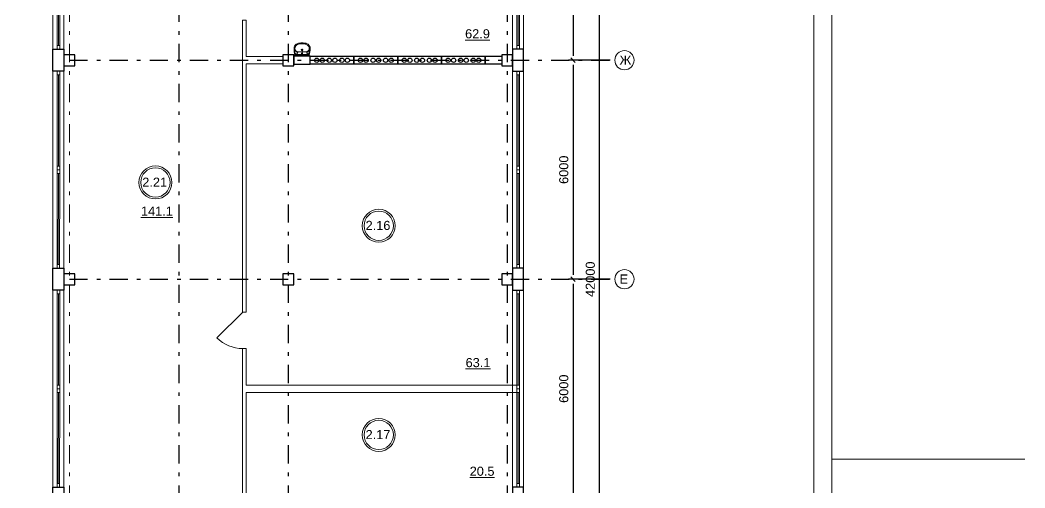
# Model space of a CAD drawing. Header units: metres. Extents: x -306 to 273, y -329 to 512.
# Drawn here: x 147.63 to 175.17, y 318.29 to 331.11 of the extents above; entities that cross this region are included whole.
import ezdxf
from ezdxf.enums import TextEntityAlignment as Align

# ---------------------------------------------------------------- set-up
doc = ezdxf.new("R2010")
doc.units = ezdxf.units.M
doc.header["$MEASUREMENT"] = 0
doc.linetypes.add('( Dashdot )', pattern=[1.001, 0.5, -0.25, 0.001, -0.25])
doc.layers.get('DEFPOINTS').update_dxf_attribs({"lineweight": 0})
doc.layers.add('Level 50', color=7, linetype='Continuous', lineweight=0)
doc.styles.add('Standard_0', font='arial.ttf')
doc.styles.add('Style-Arial', font='arial.ttf')
doc.dimstyles.get("Standard").update_dxf_attribs({"dimtxt": 0.00018, "dimasz": 0.00018, "dimexe": 0.0002, "dimexo": 0.0625, "dimgap": 9e-05, "dimtad": 0, "dimtih": 1, "dimtoh": 1, "dimdec": 4, "dimlfac": 1000, "dimzin": 0, "dimdsep": 46, "dimtxsty": 'Standard_0', "dimcen": 9e-05, "dimadec": 0, "dimazin": 0, "dimtfac": 1, "dimtdec": 4, "dimtofl": 0, "dimtmove": 0, "dimatfit": 0, "dimfxl": 0.01, "dimfxlon": 1, "dimtolj": 1, "dimtzin": 0, "dimarcsym": 0})

# ---------------------------------------------------------------- blocks, each defined once
blk = doc.blocks.new('*U1657')
at = {"color": 7, "linetype": 'Continuous', "lineweight": 0}
blk.add_line((1.25, 0.001), (-1.25, -0.001), dxfattribs=at)
at = {"color": 7, "linetype": 'Continuous', "lineweight": 13, "flags": 128}
for points in [[(-1.35, 0.034), (-1.25, 0.034), (-1.25, -0.036), (-1.35, -0.036), (-1.35, 0.034)], [(1.25, 0.036), (1.35, 0.036), (1.35, -0.034), (1.25, -0.034), (1.25, 0.036)]]:
    blk.add_lwpolyline(points, close=True, dxfattribs=at)
at = {"color": 7, "linetype": 'Continuous', "lineweight": 0, "flags": 128}
blk.add_lwpolyline([(-1.25, 0.034), (1.25, 0.036), (1.25, -0.034), (-1.25, -0.036), (-1.25, 0.034)], close=True, dxfattribs=at)
blk = doc.blocks.new('*U1656')
at = {"color": 7, "linetype": 'Continuous', "lineweight": 0}
blk.add_line((1.25, 0), (-1.25, 0), dxfattribs=at)
at = {"color": 7, "linetype": 'Continuous', "lineweight": 13, "flags": 128}
for points in [[(-1.35, 0.035), (-1.25, 0.035), (-1.25, -0.035), (-1.35, -0.035), (-1.35, 0.035)], [(1.25, 0.035), (1.35, 0.035), (1.35, -0.035), (1.25, -0.035), (1.25, 0.035)]]:
    blk.add_lwpolyline(points, close=True, dxfattribs=at)
at = {"color": 7, "linetype": 'Continuous', "lineweight": 0, "flags": 128}
blk.add_lwpolyline([(-1.25, 0.035), (1.25, 0.035), (1.25, -0.035), (-1.25, -0.035), (-1.25, 0.035)], close=True, dxfattribs=at)
blk = doc.blocks.new('*U1655')
at = {"color": 7, "linetype": 'Continuous', "lineweight": 30, "flags": 128}
blk.add_lwpolyline([(-0.11, -0.6), (-0.11, 0.6), (0.11, 0.6), (0.11, -0.6), (-0.11, -0.6)], close=True, dxfattribs=at)
at = {"color": 7, "linetype": 'Continuous', "lineweight": 30}
for centre in [(0, 0.421), (0, 0.268), (0, 0.077), (0, -0.077), (0, -0.268), (0, -0.421)]:
    blk.add_circle(centre, 0.06, dxfattribs=at)
blk = doc.blocks.new('*U1662')
at = {"color": 7, "linetype": 'Continuous', "lineweight": 0}
blk.add_line((47.337, 0), (42.05, 0), dxfattribs=at)
at = {"color": 7, "linetype": 'Continuous', "lineweight": 0, "flags": 128}
blk.add_lwpolyline([(42.05, 29.7), (42.05, -29.7), (-42.05, -29.7), (-42.05, 29.7), (42.05, 29.7)], close=True, dxfattribs=at)
at = {"layer": 'Level 50', "color": 7, "linetype": 'Continuous', "lineweight": 13}
blk.add_line((41.55, 29.2), (41.55, -29.2), dxfattribs=at)
blk = doc.blocks.new('_Oblique-1')
at = {"color": 0, "linetype": 'ByBlock', "lineweight": -2}
blk.add_line((0.5, 0.5), (-0.5, -0.5), dxfattribs=at)
blk = doc.blocks.new('*D2564')
at = {"color": 0, "linetype": 'Continuous', "lineweight": -2, "transparency": 16777216}
for p, q in [((163.803, 345.009), (163.385, 345.009)), ((163.51, 303.134), (163.51, 344.884)), ((163.803, 303.009), (163.385, 303.009))]:
    blk.add_line(p, q, dxfattribs=at)
at = {"layer": 'DEFPOINTS', "color": 0, "linetype": 'Continuous', "lineweight": 0, "transparency": 16777216}
for p in [(163.51, 345.009), (163.928, 345.009), (163.928, 303.009)]:
    blk.add_point(p, dxfattribs=at)
at = {"color": 0, "linetype": 'Continuous', "lineweight": -2, "transparency": 16777216, "xscale": 0.125, "yscale": 0.125, "zscale": 0.125}
for p, rotation in [((163.51, 345.009), 90), ((163.51, 303.009), 270)]:
    blk.add_blockref('_Oblique-1', p, dxfattribs=dict(at, rotation=rotation))
at = {"color": 0, "linetype": 'Continuous', "lineweight": 0, "transparency": 16777216, "insert": (163.257, 324.009), "char_height": 0.25, "attachment_point": 5, "rotation": 90, "style": 'Style-Arial'}
blk.add_mtext('\\A1;42000', dxfattribs=at)
blk = doc.blocks.new('*U1671')
at = {"color": 7, "linetype": 'Continuous', "lineweight": 0}
for p, q in [((-0.05, 0), (-2.325, 0)), ((2.325, 0), (0.05, 0))]:
    blk.add_line(p, q, dxfattribs=at)
at = {"color": 7, "linetype": 'Continuous', "lineweight": 0, "flags": 128}
for points in [[(-2.425, 0.15), (2.425, 0.15), (2.425, -0.15), (-2.425, -0.15), (-2.425, 0.15)], [(-2.325, 0.035), (2.325, 0.035), (2.325, -0.035), (-2.325, -0.035), (-2.325, 0.035)]]:
    blk.add_lwpolyline(points, close=True, dxfattribs=at)
at = {"color": 7, "linetype": 'Continuous', "lineweight": 13, "flags": 128}
for points in [[(-2.425, 0.035), (-2.325, 0.035), (-2.325, -0.035), (-2.425, -0.035), (-2.425, 0.035)], [(-0.05, 0.035), (0.05, 0.035), (0.05, -0.035), (-0.05, -0.035), (-0.05, 0.035)], [(2.325, 0.035), (2.425, 0.035), (2.425, -0.035), (2.325, -0.035), (2.325, 0.035)]]:
    blk.add_lwpolyline(points, close=True, dxfattribs=at)
blk = doc.blocks.new('ум9')
at = {"color": 252, "lineweight": 13}
for p, q in [((0.317, 0), (-0.317, 0)), ((-0.237, -0.059), (-0.19, -0.143)), ((0.228, -0.039), (-0.228, -0.039)), ((0.185, -0.156), (-0.171, -0.156)), ((0.046, -0.234), (-0.046, -0.234)), ((0.035, -0.08), (-0.035, -0.08)), ((0, -0.115), (0, -0.045)), ((0, -0.189), (0, -0.28)), ((0.237, -0.059), (0.19, -0.143))]:
    blk.add_line(p, q, dxfattribs=at)
for centre, radius in [((0, -0.234), 0.0351), ((0, -0.08), 0.0221), ((0, -0.234), 0.0221)]:
    blk.add_circle(centre, radius, dxfattribs=at)
for centre, radius, start, end in [((1.163, -0.334), 1.518, 167.3206, 178.6525), ((-0.135, -0.304), 0.22, 178.312, 234.1043), ((-0.355, -0.298), 0.00065, 358.312, 358.6525), ((0.089, -0.267), 0.429, 154.5977, 180.3349), ((-0.317, -0.001), 0.00065, 90, 167.3206), ((-0.135, -0.303), 0.18, 141.0504, 245.2718), ((-0.228, -0.117), 0.078, 90, 154.5977), ((-0.135, -0.303), 0.193, 141.0504, 147.7493), ((-0.181, -0.302), 0.159, 98.7111, 129.9424), ((-0.181, -0.302), 0.146, 86.1548, 129.9424), ((0.181, -0.302), 0.146, 50.0576, 93.8452), ((0.181, -0.302), 0.159, 50.0576, 81.2889), ((0.135, -0.303), 0.18, 294.7282, 38.9496), ((0.228, -0.117), 0.078, 25.4023, 90), ((0.135, -0.304), 0.22, 305.8957, 1.688), ((0.135, -0.303), 0.193, 32.2507, 38.9496), ((-0.089, -0.267), 0.429, 359.6651, 25.4023), ((0.317, -0.001), 0.00065, 12.6794, 90), ((-1.163, -0.334), 1.518, 1.3475, 12.6794), ((0.355, -0.298), 0.00065, 181.3475, 181.688), ((-0.035, -0.093), 0.452, 239.6448, 267.5368), ((-0.035, -0.093), 0.413, 244.8898, 267.5368), ((0, 0.104), 0.65, 265.1692, 274.8308), ((0, 0.104), 0.611, 265.1692, 274.8308), ((0.035, -0.093), 0.413, 272.4632, 300.3552), ((0.035, -0.093), 0.452, 272.4632, 300.3552)]:
    blk.add_arc(centre, radius, start, end, dxfattribs=at)
blk = doc.blocks.new('*U1722')
at = {"color": 7, "linetype": 'Continuous', "lineweight": 13}
for radius in [0.452, 0.402]:
    blk.add_circle((0, 0), radius, dxfattribs=at)
at = {"color": 7, "linetype": 'Continuous', "lineweight": 13, "style": 'Style-Arial'}
blk.add_text('2.16', height=0.25, dxfattribs=at).set_placement((-0.361, 0.133), align=Align.TOP_LEFT)
blk = doc.blocks.new('*U1723')
at = {"color": 7, "linetype": 'Continuous', "lineweight": 13}
for radius in [0.452, 0.402]:
    blk.add_circle((0, 0), radius, dxfattribs=at)
at = {"color": 7, "linetype": 'Continuous', "lineweight": 13, "style": 'Style-Arial'}
blk.add_text('2.17', height=0.25, dxfattribs=at).set_placement((-0.361, 0.133), align=Align.TOP_LEFT)
blk = doc.blocks.new('*U1727')
at = {"color": 7, "linetype": 'Continuous', "lineweight": 13}
for radius in [0.452, 0.402]:
    blk.add_circle((0, 0), radius, dxfattribs=at)
at = {"color": 7, "linetype": 'Continuous', "lineweight": 13, "style": 'Style-Arial'}
blk.add_text('2.21', height=0.25, dxfattribs=at).set_placement((-0.361, 0.133), align=Align.TOP_LEFT)
blk = doc.blocks.new('*U1888')
at = {"color": 7, "lineweight": 13}
blk.add_line((-0.5, 0.354), (0.207, -0.354), dxfattribs=at)
at = {"color": 7, "lineweight": 0}
blk.add_arc((-0.5, 0.354), 1, 315, 360, dxfattribs=at)
blk = doc.blocks.new('*D2346')
at = {"color": 0, "linetype": 'Continuous', "lineweight": -2, "transparency": 16777216}
for p, q in [((163.803, 336.009), (162.658, 336.009)), ((162.783, 335.884), (162.783, 330.134)), ((163.803, 330.009), (162.658, 330.009))]:
    blk.add_line(p, q, dxfattribs=at)
at = {"layer": 'DEFPOINTS', "color": 0, "linetype": 'Continuous', "lineweight": 0, "transparency": 16777216}
for p in [(163.928, 336.009), (162.783, 330.009), (163.928, 330.009)]:
    blk.add_point(p, dxfattribs=at)
at = {"color": 0, "linetype": 'Continuous', "lineweight": -2, "transparency": 16777216, "xscale": 0.125, "yscale": 0.125, "zscale": 0.125}
for p, rotation in [((162.783, 336.009), 90), ((162.783, 330.009), 270)]:
    blk.add_blockref('_Oblique-1', p, dxfattribs=dict(at, rotation=rotation))
at = {"color": 0, "linetype": 'Continuous', "lineweight": 0, "transparency": 16777216, "insert": (162.53, 333.009), "char_height": 0.25, "attachment_point": 5, "rotation": 90, "style": 'Style-Arial'}
blk.add_mtext('\\A1;6000', dxfattribs=at)
blk = doc.blocks.new('*D2365')
at = {"color": 0, "linetype": 'Continuous', "lineweight": -2, "transparency": 16777216}
for p, q in [((163.803, 330.009), (162.658, 330.009)), ((162.783, 329.884), (162.783, 324.134)), ((163.803, 324.009), (162.658, 324.009))]:
    blk.add_line(p, q, dxfattribs=at)
at = {"layer": 'DEFPOINTS', "color": 0, "linetype": 'Continuous', "lineweight": 0, "transparency": 16777216}
for p in [(163.928, 330.009), (162.783, 324.009), (163.928, 324.009)]:
    blk.add_point(p, dxfattribs=at)
at = {"color": 0, "linetype": 'Continuous', "lineweight": -2, "transparency": 16777216, "xscale": 0.125, "yscale": 0.125, "zscale": 0.125}
for p, rotation in [((162.783, 330.009), 90), ((162.783, 324.009), 270)]:
    blk.add_blockref('_Oblique-1', p, dxfattribs=dict(at, rotation=rotation))
at = {"color": 0, "linetype": 'Continuous', "lineweight": 0, "transparency": 16777216, "insert": (162.53, 327.009), "char_height": 0.25, "attachment_point": 5, "rotation": 90, "style": 'Style-Arial'}
blk.add_mtext('\\A1;6000', dxfattribs=at)
blk = doc.blocks.new('*D2366')
at = {"color": 0, "linetype": 'Continuous', "lineweight": -2, "transparency": 16777216}
for p, q in [((163.803, 324.009), (162.658, 324.009)), ((162.783, 323.884), (162.783, 318.134)), ((163.803, 318.009), (162.658, 318.009))]:
    blk.add_line(p, q, dxfattribs=at)
at = {"layer": 'DEFPOINTS', "color": 0, "linetype": 'Continuous', "lineweight": 0, "transparency": 16777216}
for p in [(163.928, 324.009), (162.783, 318.009), (163.928, 318.009)]:
    blk.add_point(p, dxfattribs=at)
at = {"color": 0, "linetype": 'Continuous', "lineweight": -2, "transparency": 16777216, "xscale": 0.125, "yscale": 0.125, "zscale": 0.125}
for p, rotation in [((162.783, 324.009), 90), ((162.783, 318.009), 270)]:
    blk.add_blockref('_Oblique-1', p, dxfattribs=dict(at, rotation=rotation))
at = {"color": 0, "linetype": 'Continuous', "lineweight": 0, "transparency": 16777216, "insert": (162.53, 321.009), "char_height": 0.25, "attachment_point": 5, "rotation": 90, "style": 'Style-Arial'}
blk.add_mtext('\\A1;6000', dxfattribs=at)

msp = doc.modelspace()

# ---------------------------------------------------------------- linework, layer by layer
at = {"color": 1, "linetype": '( Dashdot )', "lineweight": 0}
msp.add_line((148.97987428, 346.95949373), (148.97987428, 298.43607877), dxfattribs=at)
at = {"color": 1, "linetype": '( Dashdot )'}
for p, q in [((151.97987428, 346.95949373), (151.97987428, 298.43607877)), ((154.97987428, 346.95949373), (154.97987428, 298.43607877)), ((160.97987428, 346.95949373), (160.97987428, 298.43607877)), ((148.97987428, 330.00949373), (163.92828637, 330.00949373)), ((148.97987428, 324.00949373), (163.92828637, 324.00949373))]:
    msp.add_line(p, q, dxfattribs=at)
at = {"color": 7, "linetype": 'Continuous', "lineweight": 13}
for p, q in [((153.82828637, 331.10949373), (153.72828637, 331.10949373)), ((153.72828637, 331.10949373), (153.72828637, 323.10949373)), ((153.82828637, 331.10949373), (153.82828637, 330.10949373)), ((153.82828637, 329.90949373), (153.82828637, 323.10949373)), ((153.82828637, 323.10949373), (153.72828637, 323.10949373)), ((153.82828637, 322.10949373), (153.72828637, 322.10949373)), ((153.72828637, 322.10949373), (153.72828637, 314.10949373)), ((153.82828637, 322.10949373), (153.82828637, 321.10949373)), ((153.82828637, 321.10949373), (161.24328637, 321.10949373)), ((153.82828637, 320.90949373), (153.82828637, 318.15949373)), ((153.82828637, 320.90949373), (161.24328637, 320.90949373))]:
    msp.add_line(p, q, dxfattribs=at)
at = {"color": 7, "linetype": 'Continuous', "lineweight": 0, "flags": 128}
for points in [[(161.42828637, 330.30949373), (161.42828637, 335.70949373), (161.12828637, 335.70949373), (161.12828637, 330.30949373), (161.42828637, 330.30949373)], [(148.82828637, 324.30949373), (148.82828637, 329.70949373), (148.52828637, 329.70949373), (148.52828637, 324.30949373), (148.82828637, 324.30949373)], [(161.42828637, 324.30949373), (161.42828637, 329.70949373), (161.12828637, 329.70949373), (161.12828637, 324.30949373), (161.42828637, 324.30949373)], [(148.82828637, 318.30949373), (148.82828637, 323.70949373), (148.52828637, 323.70949373), (148.52828637, 318.30949373), (148.82828637, 318.30949373)], [(161.42828637, 318.30949373), (161.42828637, 323.70949373), (161.12828637, 323.70949373), (161.12828637, 318.30949373), (161.42828637, 318.30949373)]]:
    msp.add_lwpolyline(points, close=True, dxfattribs=at)
at = {"color": 7, "linetype": 'Continuous', "lineweight": 30, "flags": 128}
for points in [[(148.52828637, 329.70949373), (148.52828637, 330.30949373), (148.82828637, 330.30949373), (148.82828637, 329.70949373), (148.52828637, 329.70949373)], [(161.42828637, 329.70949373), (161.42828637, 330.30949373), (161.12828637, 330.30949373), (161.12828637, 329.70949373), (161.42828637, 329.70949373)], [(148.82828637, 330.15949373), (148.82828637, 329.85949373), (149.12828637, 329.85949373), (149.12828637, 330.15949373), (148.82828637, 330.15949373)], [(154.82828637, 330.15949373), (154.82828637, 329.85949373), (155.12828637, 329.85949373), (155.12828637, 330.15949373), (154.82828637, 330.15949373)], [(155.57828637, 329.89949373), (155.57828637, 330.11949373), (155.12828637, 330.11949373), (155.12828637, 329.89949373), (155.57828637, 329.89949373)], [(160.37828637, 329.89949373), (160.37828637, 330.11949373), (160.82828637, 330.11949373), (160.82828637, 329.89949373), (160.37828637, 329.89949373)], [(160.82828637, 330.15949373), (160.82828637, 329.85949373), (161.12828637, 329.85949373), (161.12828637, 330.15949373), (160.82828637, 330.15949373)], [(148.52828637, 323.70949373), (148.52828637, 324.30949373), (148.82828637, 324.30949373), (148.82828637, 323.70949373), (148.52828637, 323.70949373)], [(148.82828637, 324.15949373), (148.82828637, 323.85949373), (149.12828637, 323.85949373), (149.12828637, 324.15949373), (148.82828637, 324.15949373)], [(154.82828637, 324.15949373), (154.82828637, 323.85949373), (155.12828637, 323.85949373), (155.12828637, 324.15949373), (154.82828637, 324.15949373)], [(160.82828637, 324.15949373), (160.82828637, 323.85949373), (161.12828637, 323.85949373), (161.12828637, 324.15949373), (160.82828637, 324.15949373)], [(161.42828637, 323.70949373), (161.42828637, 324.30949373), (161.12828637, 324.30949373), (161.12828637, 323.70949373), (161.42828637, 323.70949373)], [(148.52828637, 317.70949373), (148.52828637, 318.30949373), (148.82828637, 318.30949373), (148.82828637, 317.70949373), (148.52828637, 317.70949373)], [(161.42828637, 317.70949373), (161.42828637, 318.30949373), (161.12828637, 318.30949373), (161.12828637, 317.70949373), (161.42828637, 317.70949373)]]:
    msp.add_lwpolyline(points, close=True, dxfattribs=at)
at = {"color": 7, "linetype": 'Continuous', "lineweight": 13, "flags": 128}
msp.add_lwpolyline([(153.82828637, 330.10949373), (154.82828637, 330.10949373), (154.82828637, 329.90949373), (153.82828637, 329.90949373)], dxfattribs=at)
at = {"color": 7, "linetype": 'Continuous', "lineweight": 13}
for centre in [(164.19164181, 330.00949373), (164.19164181, 324.00949373)]:
    msp.add_circle(centre, 0.26335544, dxfattribs=at)

# ---------------------------------------------------------------- block references
at = {"color": 7, "linetype": 'Continuous', "lineweight": 13, "rotation": 270}
msp.add_blockref('*U1671', (148.67832732, 332.73453009), dxfattribs=at)
at = {"color": 7, "linetype": 'Continuous', "lineweight": 13, "extrusion": (0, 0, -1), "rotation": 90}
for name, p in [('*U1657', (-161.27722732, 331.65944712)), ('*U1656', (-148.67832732, 328.35944712)), ('*U1656', (-161.27832732, 328.35944712)), ('*U1657', (-148.67722732, 325.65944712)), ('*U1657', (-161.27722732, 325.65944712)), ('*U1656', (-148.67832732, 322.35944712)), ('*U1656', (-161.27832732, 322.35944712)), ('*U1657', (-148.67722732, 319.65944712)), ('*U1657', (-161.27722732, 319.65944712))]:
    msp.add_blockref(name, p, dxfattribs=at)
at = {"color": 252, "lineweight": 13, "xscale": 0.622159090909089, "yscale": 0.622159090909089, "zscale": 0.622159090909089, "rotation": 180}
msp.add_blockref('ум9', (155.3565052, 330.14594482), dxfattribs=at)
at = {"color": 7, "linetype": 'Continuous', "lineweight": 30, "rotation": 90}
for p in [(156.17824541, 330.00944712), (157.37824541, 330.00944712), (158.57824541, 330.00944712), (159.77824541, 330.00944712)]:
    msp.add_blockref('*U1655', p, dxfattribs=at)
at = {"color": 7, "linetype": 'Continuous', "lineweight": 13}
for name, p in [('*U1727', (151.33779862, 326.65991639)), ('*U1722', (157.45849043, 325.47506797)), ('*U1723', (157.45849043, 319.74365875))]:
    msp.add_blockref(name, p, dxfattribs=at)
at = {"color": 7, "lineweight": 13, "rotation": 270}
msp.add_blockref('*U1888', (153.37475897, 322.60954033), dxfattribs=at)
at = {"layer": 'Level 50', "color": 7, "linetype": 'Continuous', "lineweight": 13}
msp.add_blockref('*U1662', (127.82986233, 319.08055446), dxfattribs=at)

# ---------------------------------------------------------------- texts
at = {"color": 7, "linetype": 'Continuous', "lineweight": 13, "style": 'Style-Arial'}
for s, p in [('%%u62.9%%U', (159.82482053, 330.85934917)), ('%%u141.1%%U', (150.94178688, 326.00102165)), ('%%u63.1%%U', (159.83867903, 321.84954542)), ('%%u20.5%%U', (159.95059643, 318.87326257))]:
    msp.add_text(s, height=0.25, dxfattribs=at).set_placement(p, align=Align.TOP_LEFT)
at = {"color": 7, "linetype": 'Continuous', "lineweight": 30, "style": 'Style-Arial'}
for s, p in [('Ж', (164.0575503, 330.13875636)), ('Е', (164.0575503, 324.13875636))]:
    msp.add_text(s, height=0.25, dxfattribs=at).set_placement(p, align=Align.TOP_LEFT)

# ---------------------------------------------------------------- dimensions: what is measured, and where the dimension line sits
at = {"color": 5, "linetype": 'Continuous', "lineweight": 0}
for base, p1, p2, angle, picture, middle in [((163.51011149, 345.00949373), (163.92828637, 303.00949373), (163.92828637, 345.00949373), 90, '*D2564', (163.25746824, 324.00949373)), ((162.78271318, 330.00949373), (163.92828637, 336.00949373), (163.92828637, 330.00949373), 270, '*D2346', (162.53006993, 333.00949373)), ((162.78271318, 324.00949373), (163.92828637, 330.00949373), (163.92828637, 324.00949373), 270, '*D2365', (162.53006993, 327.00949373)), ((162.78271318, 318.00949373), (163.92828637, 324.00949373), (163.92828637, 318.00949373), 270, '*D2366', (162.53006993, 321.00949373))]:
    dim = msp.add_linear_dim(base=base, p1=p1, p2=p2, angle=angle, dimstyle='Standard', override={"dimtxt": 0.25, "dimasz": 0.125, "dimexe": 0.125, "dimexo": 0.125, "dimgap": 0.125, "dimtad": 1, "dimtih": 0, "dimtoh": 0, "dimzin": 11, "dimtxsty": 'Style-Arial', "dimblk": '_Oblique-1', "dimfxlon": 0, "dimfrac": 2, "dimtzin": 11}, dxfattribs=at)
    dim.commit()
    dim.dimension.update_dxf_attribs({"geometry": picture, "text_midpoint": middle})

doc.saveas('drawing.dxf')
